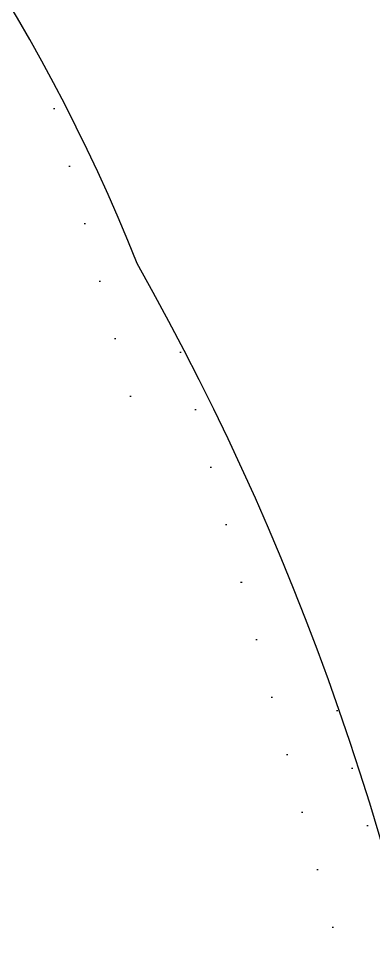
# Model space of a CAD drawing. Extents: x 3694 to 117786, y 20013 to 108631.
# Drawn here: x 83888.1 to 83954.6, y 31624.2 to 31800 of the extents above; entities that cross this region are included whole.
import ezdxf

# ---------------------------------------------------------------- set-up
doc = ezdxf.new("R2010")
doc.units = 0
doc.header["$LTSCALE"] = 1000
doc.header["$MEASUREMENT"] = 0
doc.layers.add('家具', color=253, linetype='Continuous')

msp = doc.modelspace()

# ---------------------------------------------------------------- hatches: boundary and pattern name
at = {"layer": '家具'}
h = msp.add_hatch(dxfattribs=at)
h.set_pattern_fill('DOTS', color=8, scale=335.2800000195158, angle=-90.0000000004169, style=0)
h.set_pattern_definition([(270, (111256.2397079756, 11180.68245890895), (20.9550000011435, -10.47750000076235), [0, -20.95500000121974])])
edge = h.paths.add_edge_path()
edge.add_spline(control_points=[(84027.15511742668, 30063.84951564836), (84028.97912367285, 30072.90548769323), (84030.76252983874, 30081.93599412007), (84036.19782185367, 30110.34287196791), (84039.63169860422, 30129.63373144667), (84045.57456561024, 30168.03593621969), (84048.03003279642, 30187.07571478691), (84052.62666024195, 30231.64739469883), (84054.50219399089, 30257.25210493359), (84059.26090707682, 30334.95599048382), (84061.28600784505, 30388.06087078954), (84068.19805183484, 30468.76317827896), (84071.1403265472, 30495.81551098994), (84077.21640674362, 30536.43465740776), (84079.51927136874, 30549.98101310478), (84084.80170846525, 30577.05204844833), (84087.80540463526, 30590.63939114895), (84095.16473866721, 30620.11476973094), (84099.59971871626, 30635.83967392898), (84107.30690558505, 30661.96974661946), (84110.51664513153, 30672.52040503118), (84113.69237292556, 30682.95887921815)], knot_values=[0.007594318894714291, 0.007594318894714291, 0.007594318894714291, 0.007594318894714291, 1.009331685129112, 1.009331685129112, 3.166903830014817, 3.166903830014817, 5.324475974900523, 5.324475974900523, 8.146713981276132, 8.146713981276132, 13.78698518195698, 13.78698518195698, 16.6071207822974, 16.6071207822974, 18.01718858246761, 18.01718858246761, 19.42725638263783, 19.42725638263783, 21.11840045899928, 21.11840045899928, 22.2881602581128, 22.2881602581128, 22.2881602581128, 22.2881602581128], degree=3, periodic=0)
edge.add_ellipse((82197.12121977049, 31244.76312479645), major_axis=(1412.244489370232, 1412.24448934968), ratio=0.9999999999999818, start_angle=-61.33743676422674, end_angle=-48.55714826964773)
edge.add_ellipse((82197.12121976868, 30996.93237551146), major_axis=(1412.244489349654, -1412.244489370206), ratio=0.9999999999999885, start_angle=48.5571482696466, end_angle=61.33743676426361)
edge.add_spline(control_points=[(84113.69237293181, 31558.73662106225), (84110.51664513799, 31569.17509524913), (84107.3069055916, 31579.72575366104), (84099.59971872343, 31605.85582635098), (84095.16473867482, 31621.58073054846), (84087.80540464369, 31651.05610912888), (84084.80170847401, 31664.64345182852), (84079.51927137827, 31691.71448716945), (84077.21640675348, 31705.26084286524), (84071.14032655783, 31745.87998927956), (84068.19805184573, 31772.93232198815), (84063.1088435566, 31832.35191666405), (84061.26726031283, 31864.61623504642), (84059.54576994648, 31896.48947440436)], knot_values=[0.007594318904541566, 0.007594318904541566, 0.007594318904541566, 0.007594318904541566, 1.177354118008585, 1.177354118008585, 2.868498194319651, 2.868498194319651, 4.278565994361959, 4.278565994361959, 5.688633794404266, 5.688633794404266, 8.508769394488882, 8.508769394488882, 11.91787256770212, 11.91787256770212, 11.91787256770212, 11.91787256770212], degree=3, periodic=0)
edge.add_ellipse((84053.77979636936, 31918.91794967945), major_axis=(16.37502602238737, 16.37502602214906), ratio=0.9999999999995666, start_angle=225.8035234418923, end_angle=239.417541532368, ccw=False)
edge.add_ellipse((83918.20968781575, 32282.87509823796), major_axis=(290.1065513958403, 290.1065513916184), ratio=0.9999999999994232, start_angle=234.5429178462428, end_angle=244.3434878472222, ccw=False)
edge.add_ellipse((84698.50685640321, 31759.47094113641), major_axis=(510.6161812611901, -510.6161812686211), ratio=0.9999999999999988, start_angle=215.5301837112753, end_angle=236.2784491778619)
edge.add_ellipse((88465.50364139216, 31287.66644057351), major_axis=(3173.045961268694, -3173.045961314871), ratio=1, start_angle=220.7753203818918, end_angle=231.6420249032678)
edge.add_ellipse((85006.45974289553, 30385.31873802359), major_axis=(756.0877006840558, 756.0877006730525), ratio=0.9999999999999949, start_angle=113.9930274311128, end_angle=139.4777875760855)
edge.add_ellipse((83926.80302405967, 30275.82137921937), major_axis=(20.77520892334281, -20.77520892364515), ratio=0.999999999999889, start_angle=29.349690518414718, end_angle=107.31395154978779, ccw=False)
edge.add_ellipse((83668.52300488591, 30519.22352959977), major_axis=(269.5263520541502, -269.5263520580726), ratio=0.9999999999999978, start_angle=326.06965526290503, end_angle=363.74867896470926, ccw=False)
edge.add_ellipse((83393.05868661722, 30299.26537327281), major_axis=(269.5447157622294, 269.5447157583069), ratio=0.9999999999729833, start_angle=289.4364312615882, end_angle=291.1525348597326, ccw=False)
edge.add_ellipse((83677.75923026488, 28632.01307467539), major_axis=(1063.437138946659, 1063.437138931183), ratio=0.9999999999999937, start_angle=35.30528515153998, end_angle=42.74492259143477, ccw=False)
edge.add_ellipse((83881.44646173222, 29903.69415923853), major_axis=(153.1024992126795, -153.1024992149076), ratio=0.999999999999859, start_angle=92.70420918075928, end_angle=121.7648417998393, ccw=False)
edge = h.paths.add_edge_path()
edge.add_ellipse((83967.43798243221, 29947.41788496872), major_axis=(59.6212863880511, 59.62128638718345), ratio=0.9999999999999157, start_angle=248.1334738211491, end_angle=277.7178630449272)
edge.add_ellipse((83918.64620866305, 29975.41144803368), major_axis=(99.19644208388807, 99.19644208244446), ratio=0.9999999999997502, start_angle=-79.30676778778508, end_angle=-64.31921627686972)
edge.add_ellipse((83793.84818723201, 31486.22295730763), major_axis=(1116.038544751136, -1116.038544767378), ratio=0.9999999999999984, start_angle=303.32411686118166, end_angle=324.37804893725087, ccw=False)
edge.add_spline(control_points=[(83474.4361509018, 29940.5645157935), (83474.2386856984, 29938.37796613926), (83473.38436068178, 29928.79117081313), (83472.7966154394, 29918.77873062686), (83471.94148317343, 29909.38010908476)], knot_values=[0, 0, 0, 0, 0.2418033642713523, 1.052830296575082, 1.052830296575082, 1.052830296575082, 1.052830296575082], degree=3, periodic=0)
edge.add_ellipse((83434.0292442984, 29912.68040538869), major_axis=(26.90938323546606, 26.90938323507446), ratio=0.9999999999999187, start_angle=238.7767705824798, end_angle=310.27284356007203, ccw=False)
edge.add_ellipse((83764.21182816158, 33919.22290212384), major_axis=(2868.19079716257, -2868.19079720431), ratio=0.999999999999999, start_angle=310.4593117003497, end_angle=318.3404531218047)
edge = h.paths.add_edge_path()
edge.add_ellipse((83967.43798244897, 32294.27761531368), major_axis=(59.62128638720404, -59.6212863880717), ratio=0.9999999999995934, start_angle=82.28213695507955, end_angle=111.8665261788591)
edge.add_ellipse((83764.21182812155, 28322.47259816152), major_axis=(2868.190797204475, 2868.190797162734), ratio=0.9999999999999925, start_angle=41.65954687821016, end_angle=49.54410408661445)
edge.add_ellipse((83433.85297564024, 32328.98011737374), major_axis=(26.90938323507334, -26.90938323546495), ratio=0.9999999999999033, start_angle=49.98346972011012, end_angle=121.3236457343994, ccw=False)
edge.add_spline(control_points=[(83471.7647325996, 32332.28594502531), (83472.10160479127, 32328.58941357072), (83472.37619424162, 32325.15364554651), (83472.62261993198, 32321.89144896292)], knot_values=[0, 0, 0, 0, 0.3189857557440551, 0.3189857557440551, 0.3189857557440551, 0.3189857557440551], degree=3, periodic=0)
edge.add_ellipse((83902.11064115842, 28776.02485493893), major_axis=(2525.631590593394, -2525.631590630149), ratio=0.9999999999999991, start_angle=132.8754075785099, end_angle=141.9062269296692, ccw=False)
edge = h.paths.add_edge_path()
edge.add_ellipse((83753.5508665897, 31858.42556464603), major_axis=(221.1621733467877, -221.1621733500064), ratio=0.9999999999999994, start_angle=219.8560000035077, end_angle=290.9319768433341)
edge.add_ellipse((83844.27380604482, 31598.98349199237), major_axis=(155.4479335059184, -155.4479335081807), ratio=0.9999999999999929, start_angle=231.8281592482279, end_angle=294.8810682384705)
edge.add_ellipse((83220.82232209203, 31223.88327474505), major_axis=(405.3237388022998, 405.3237387964011), ratio=0.9999999999999992, start_angle=285.52623263396157, end_angle=332.11357467867344, ccw=False)
edge.add_ellipse((83930.83496040059, 30642.74064309393), major_axis=(258.8230775317033, 258.8230775279367), ratio=0.9999999999999818, start_angle=80.19826500577827, end_angle=130.5062586859865)
edge.add_ellipse((83656.38910223376, 30409.27637132816), major_axis=(196.0891473893851, -196.0891473922387), ratio=0.9999999999999981, start_angle=154.0384846775883, end_angle=216.6923729745889)
edge.add_ellipse((83742.31999035792, 29953.04518182699), major_axis=(433.6778078819464, 433.6778078756351), ratio=0.999999999999949, start_angle=80.98112304628877, end_angle=109.8781780001218)
edge.add_ellipse((98874.49023999237, 31069.66315227786), major_axis=(11109.22604682503, 11109.22604666336), ratio=0.9999999999995928, start_angle=138.1241672681158, end_angle=138.7143909774701)
edge.add_spline(control_points=[(83196.67458397562, 30051.86996501972), (83203.70190761602, 30051.42830050935), (83210.84735139846, 30051.32810774105), (83218.35348012175, 30051.60857363947)], knot_values=[2.293510373809953, 2.293510373809953, 2.293510373809953, 2.293510373809953, 2.979732802934619, 2.979732802934619, 2.979732802934619, 2.979732802934619], degree=3, periodic=0)
edge.add_spline(control_points=[(83218.35348012175, 30051.60857363947), (83222.57265282645, 30051.76622268945), (83233.92762974976, 30052.49451053924), (83249.9028957067, 30054.55284509757), (83246.24242323764, 30068.29956438962), (83249.98165012314, 30072.0753370373), (83252.75826761083, 30073.65261044333)], knot_values=[2.979732802934619, 2.979732802934619, 2.979732802934619, 2.979732802934619, 3.36545639614831, 3.990521829336836, 4.278466320926378, 4.605763273049225, 4.605763273049225, 4.605763273049225, 4.605763273049225], degree=3, periodic=0)
edge.add_spline(control_points=[(83252.75826761083, 30073.65261044333), (83255.54464780063, 30075.23542960778), (83259.12399357097, 30076.38384293904), (83262.70333934149, 30077.53225627031)], knot_values=[4.605763273049225, 4.605763273049225, 4.605763273049225, 4.605763273049225, 4.934211014792284, 4.934211014792284, 4.934211014792284, 4.934211014792284], degree=3, periodic=0)
edge.add_ellipse((83677.75923026488, 28632.01307467539), major_axis=(1063.437138946965, 1063.437138931489), ratio=0.9999999999998375, start_angle=52.795632896919415, end_angle=61.02050574382298, ccw=False)
edge.add_ellipse((83606.43853596541, 30391.82192870189), major_axis=(212.5834902204784, 212.5834902173847), ratio=0.9999999999999212, start_angle=165.6335501199894, end_angle=198.8130742464472, ccw=False)
edge.add_ellipse((83606.53529219133, 30073.20208772484), major_axis=(217.1797520395243, -217.1797520426849), ratio=0.9999999999998674, start_angle=151.0252170128921, end_angle=192.4102655699839, ccw=False)
edge.add_ellipse((83958.57061230812, 30199.8162238651), major_axis=(331.0872910126342, -331.0872910174525), ratio=0.9999999999999813, start_angle=177.8463850309959, end_angle=203.8962665094932, ccw=False)
edge.add_ellipse((83391.45132926984, 30184.46120221519), major_axis=(308.6143108828238, 308.6143108783327), ratio=0.99999999999966, start_angle=2.0533838449994732, end_angle=10.260448050109005, ccw=False)
edge.add_spline(control_points=[(83688.80962410086, 30503.93519216686), (83697.76162831933, 30496.88594257535), (83720.20407128055, 30479.21365623382), (83710.42763319172, 30542.4570108064), (83733.44099475267, 30577.51144562587), (83760.66692495726, 30637.11177086852), (83728.07013237603, 30702.74252196374), (83747.31235151888, 30784.50807644733), (83763.24835103104, 30871.3387227628), (83822.93104365663, 30907.47544095397), (83831.5542470285, 30963.01912850196), (83864.4119503361, 30951.19898152208), (83865.89797450964, 30968.36456537583), (83866.57851991047, 30977.30063957456)], knot_values=[28.72622828787619, 28.72622828787619, 28.72622828787619, 28.72622828787619, 29.65137003608691, 31.04553471454428, 32.97090723718488, 34.80045963000916, 37.53798117998499, 40.13244696109814, 43.73799823656201, 46.29924793153518, 47.53881564063179, 48.20545028199999, 48.98405692497199, 48.98405692497199, 48.98405692497199, 48.98405692550385], degree=3, periodic=0)
edge.add_ellipse((77579.6898859512, 31139.0403968073), major_axis=(4446.972478297195, 4446.972478232476), ratio=0.9999999999999976, start_angle=-46.47369586912973, end_angle=-42.84626635100496)
edge.add_spline(control_points=[(83864.21607810677, 31375.38545175377), (83862.81395455799, 31389.27132053718), (83859.6371019301, 31413.7790503848), (83816.06914233156, 31444.79300325448), (83795.3408773722, 31513.37248249469), (83759.8912261637, 31577.01717162506), (83771.15279836346, 31648.50423551207), (83734.39387655049, 31671.15767597621), (83702.0344097513, 31758.01166092785), (83701.46360967551, 31736.77296732064)], knot_values=[0, 0, 0, 1.163513729807164e-12, 1.426783815582302, 2.507845637052222, 5.446644405802077, 8.794161911986935, 10.36550993041577, 12.19506232323765, 14.47634677036475, 14.47634677036475, 14.47634677036475, 14.47634677036475], degree=3, periodic=0)
edge.add_ellipse((84094.56320862369, 31991.15514800607), major_axis=(331.0872910126524, -331.0872910174706), ratio=0.9999999999999547, start_angle=233.1899730444863, end_angle=257.9076692015958, ccw=False)
edge.add_ellipse((83779.72798511799, 32193.24123886909), major_axis=(217.1797520395305, -217.179752042691), ratio=0.9999999999999556, start_angle=244.6759739839959, end_angle=286.0610225410798, ccw=False)
edge.add_ellipse((83708.42717162543, 31882.70169803538), major_axis=(212.5834902213945, 212.5834902183008), ratio=0.9999999999956851, start_angle=85.14470269029368, end_angle=91.45268943398088, ccw=False)
edge.add_ellipse((83674.22219581134, 33494.59638257384), major_axis=(983.7752406303243, 983.7752406160079), ratio=0.9999999999998531, start_angle=208.0880272447276, end_angle=218.4118439115923, ccw=False)
edge.add_spline(control_points=[(83269.4992919237, 32163.49652937126), (83263.98926071734, 32165.30407445101), (83258.47922951086, 32167.11161953051), (83255.89064627368, 32170.49494394559)], knot_values=[4.42752981046754, 4.42752981046754, 4.42752981046754, 4.42752981046754, 4.934211014792284, 4.934211014792284, 4.934211014792284, 4.934211014792284], degree=3, periodic=0)
edge.add_ellipse((83748.31931969017, 32290.21585165175), major_axis=(358.3427787335385, -358.3427787387537), ratio=0.999999999999975, start_angle=238.6648212037559, end_angle=277.816367146285)
h = msp.add_hatch(dxfattribs=at)
h.set_pattern_fill('DOTS', color=8, scale=178.8160000104085, angle=-75.1759974043995, style=0)
h.set_pattern_definition([(284.8240025956005, (101930.3206023975, 25839.52536070513), (12.23371532698228, -2.542622527339587), [0, -11.17600000065051])])
edge = h.paths.add_edge_path(flags=17)
edge.add_ellipse((83915.62981252049, 31730.58627199109), major_axis=(23.25952561864903, -23.25952561898754), ratio=0.9999999999999228, start_angle=217.598370494964, end_angle=267.39462829812675, ccw=False)
edge.add_ellipse((83799.73789889604, 31750.4089484049), major_axis=(59.90464916629421, -59.904649167166), ratio=0.9999999999998661, start_angle=350.65844968254294, end_angle=394.3991949743683, ccw=False)
edge.add_ellipse((83849.138360295, 31728.17319147437), major_axis=(32.94986328232057, 32.94986328184105), ratio=0.9999999999998382, start_angle=224.9828587922299, end_angle=289.9024488496004)
edge = h.paths.add_edge_path(flags=17)
edge.add_ellipse((83207.05595517361, 31455.31930615301), major_axis=(481.3748926390635, 481.3748926320582), ratio=0.9999999999840347, start_angle=-26.32292343229813, end_angle=-25.58827127859119)
edge.add_ellipse((83794.32111939648, 31678.83935765269), major_axis=(38.80003682682761, 38.80003682626296), ratio=0.9999999999999831, start_angle=246.3633945223265, end_angle=317.8577408210059, ccw=False)
edge.add_ellipse((83821.56431250731, 31607.61200826323), major_axis=(15.1275844016591, 15.12758440143895), ratio=0.9999999999999909, start_angle=-72.18619439915022, end_angle=64.8217797418078, ccw=False)
edge.add_ellipse((83764.82679824397, 31647.85884447667), major_axis=(64.19840911891373, -64.19840911984801), ratio=0.9999999999999908, start_angle=11.56752916311502, end_angle=61.28906160823021)
edge = h.paths.add_edge_path()
edge.add_ellipse((83592.24240027044, 31627.52820375546), major_axis=(242.0371122325546, 242.0371122290323), ratio=0.9999999999999688, start_angle=-23.32578200306534, end_angle=26.28458598788795)
edge.add_spline(control_points=[(83702.07293561044, 31951.72132660186), (83692.71217799248, 31956.0519338774), (83680.79916457439, 31961.56330215422), (83673.93766403718, 31953.92469717807), (83672.67877563045, 31951.94689659881)], knot_values=[0, 0, 0, 0, 1.42238482592121, 1.810204922351612, 1.810204922351612, 1.810204922351612, 1.810204922351612], degree=3, periodic=0)
edge.add_ellipse((83207.05595517175, 31455.31930614907), major_axis=(481.3748926368416, -481.3748926438469), ratio=0.9999999999996101, start_angle=87.25263749308863, end_angle=91.84549474957328, ccw=False)
edge.add_ellipse((83621.54412058307, 31620.82363230697), major_axis=(216.101930992935, -216.1019309960799), ratio=0.999999999999946, start_angle=66.89079912288321, end_angle=117.98945326683679, ccw=False)
edge.add_ellipse((83489.29364028259, 31518.73533961386), major_axis=(331.3486877307134, -331.3486877355354), ratio=0.9999999999999956, start_angle=389.56745048290304, end_angle=432.4529716565977, ccw=False)
edge.add_ellipse((82955.30205373213, 31231.72734627457), major_axis=(706.3772336421002, 706.3772336318206), ratio=0.999999999999835, start_angle=321.74637887917953, end_angle=324.3508728240508, ccw=False)
edge.add_spline(control_points=[(83947.35334494644, 31349.08077827209), (83950.99127603725, 31349.8726737636), (83961.3402754271, 31354.84629366959), (83961.14337494528, 31366.88940734412), (83961.01044966414, 31375.01957674251)], knot_values=[0, 0, 0, 0, 0.5819764206049407, 1.791185280154921, 1.791185280154921, 1.791185280154921, 1.791185280154921], degree=3, periodic=0)
edge.add_ellipse((83462.2939968181, 31501.17512072726), major_axis=(363.7535715381563, -363.75357154345), ratio=0.9999999999999976, start_angle=30.80422389370577, end_angle=74.43044399808288)
edge = h.paths.add_edge_path()
edge.add_spline(control_points=[(83919.16747991685, 31361.95295412977), (83924.71029890522, 31356.17340090391), (83932.41499391987, 31348.13963775611), (83944.23791630901, 31348.40261977217), (83947.35334494644, 31349.08077827209)], knot_values=[1.791185280154921, 1.791185280154921, 1.791185280154921, 1.791185280154921, 3.069002213139684, 3.567391534373676, 3.567391534373676, 3.567391534373676, 3.567391534373676], degree=3, periodic=0)
edge.add_ellipse((82955.30205373213, 31231.72734627457), major_axis=(706.3772336330672, -706.3772336433472), ratio=0.9999999999993391, start_angle=51.74637887920161, end_angle=54.3508728240713)
edge.add_ellipse((84171.30911121039, 31718.00717255292), major_axis=(281.0686011704004, 281.06860116631), ratio=0.9999999999999862, start_angle=145.8922033348512, end_angle=189.5904192882054, ccw=False)
edge.add_ellipse((84134.95931668357, 31878.80923212507), major_axis=(300.7962628500164, -300.7962628543937), ratio=0.9999999999999934, start_angle=220.3807436132537, end_angle=258.6817611968143, ccw=False)
edge.add_ellipse((83207.05595517175, 31455.31930614907), major_axis=(481.3748926436614, 481.3748926366562), ratio=0.9999999999988527, start_angle=-2.747362506916546, end_angle=1.845494749579979)
edge.add_spline(control_points=[(83672.67877563045, 31951.94689659881), (83670.7682956029, 31948.94540060849), (83666.44093490654, 31937.43746561979), (83665.9334028257, 31927.13565536305), (83665.59291166172, 31920.22441664818)], knot_values=[1.810204922351612, 1.810204922351612, 1.810204922351612, 1.810204922351612, 2.398757922429805, 3.598446597238173, 3.598446597238173, 3.598446597238173, 3.598446597238173], degree=3, periodic=0)
edge.add_ellipse((84053.761270296, 31900.89123252807), major_axis=(274.8167086033953, 274.816708599396), ratio=0.9999999999999963, start_angle=132.1486721113125, end_angle=176.9724953827164)
edge.add_ellipse((84068.80572461258, 31626.93712479176), major_axis=(215.1838922624627, 215.1838922593312), ratio=0.9999999999999789, start_angle=132.3564968236814, end_angle=195.5463068146161)
h = msp.add_hatch(dxfattribs=at)
h.set_pattern_fill('DOTS', color=8, scale=111.7600000065053, angle=-102.9137604464399, style=0)
h.set_pattern_definition([(257.0862395535602, (81255.5873385705, 124441.5506763594), (6.027813616917221, -4.965203344960532), [0, -6.985000000406582])])
edge = h.paths.add_edge_path()
edge.add_ellipse((83918.20968781695, 32282.8750982384), major_axis=(290.106551391843, -290.106551396065), ratio=0.9999999999997669, start_angle=303.12070418913345, end_angle=311.899757270034, ccw=False)
edge.add_ellipse((83696.22614775023, 31868.6718693825), major_axis=(97.66234371870746, -97.66234372012872), ratio=0.9999999999999646, start_angle=365.10604803737283, end_angle=410.2831013168486, ccw=False)
edge.add_ellipse((83545.21936708591, 32132.86401028327), major_axis=(308.6143108781202, -308.6143108826116), ratio=0.9999999999997498, start_angle=351.0708815296273, end_angle=368.4913891802111)

# ---------------------------------------------------------------- linework, layer by layer
for centre, radius, start, end in [((83592.24240027044, 31627.52820375549, 1.41431932393393e-09), 342.2921667144051, 21.67421799664722, 71.28458598733994), ((83462.2939968181, 31501.17512072733, 1.41431932393393e-09), 514.4252342346574, 345.8042238940219, 29.43044399803), ((82955.30205373219, 31231.72734627467, 1.41431932393393e-09), 998.9682639612107, 6.746378878317977, 25.98551986167748), ((84068.80572461258, 31626.93712479182, 1.41431932393393e-09), 304.315978839591, 177.3564968233548, 240.5463068136143)]:
    msp.add_arc(centre, radius, start, end, dxfattribs=at)

doc.saveas('drawing.dxf')
